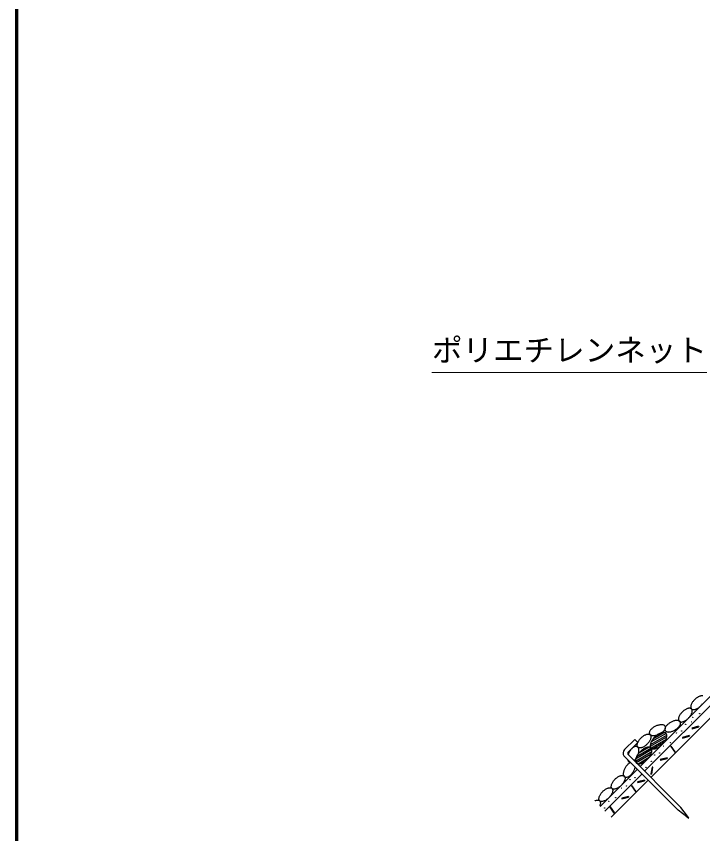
# Model space of a CAD drawing. Units: millimetres, scale not verified. Extents: x 200 to 8200, y 200 to 5825.
# Drawn here: x 200 to 1773, y 1902 to 3774 of the extents above; entities that cross this region are included whole.
import ezdxf
from ezdxf.enums import TextEntityAlignment as Align

# ---------------------------------------------------------------- set-up
doc = ezdxf.new("R2010")
doc.units = ezdxf.units.MM
doc.header["$LTSCALE"] = 20
for name, color, linetype, lineweight in [('C-STR', 7, 'Continuous', 25), ('C-STR-HTXT', 1, 'Continuous', 13), ('C-TTL', 2, 'Continuous', 70)]:
    doc.layers.add(name, color=color, linetype=linetype, lineweight=lineweight)
doc.styles.add('ＭＳ ゴシック', font='')
doc.styles.get('ＭＳ ゴシック').set_extended_font_data('MS Gothic')

msp = doc.modelspace()

# ---------------------------------------------------------------- linework, layer by layer
at = {"layer": 'C-STR'}
for p, q in [((1628.96, 2055.95), (1982.53, 2409.52)), ((1639.57, 2045.35), (1993.13, 2398.91)), ((1653.44, 2030.93), (2007.27, 2384.77)), ((1747.44, 2188.02), (1746.88, 2187.35)), ((1720.99, 2151.64), (1721.44, 2152.75)), ((1721.63, 2158.42), (1721.26, 2157.62)), ((1721.44, 2152.75), (1721.75, 2153.82)), ((1721.86, 2156.76), (1721.63, 2157.62)), ((1721.75, 2153.82), (1721.92, 2154.85)), ((1721.96, 2155.83), (1721.86, 2156.76)), ((1721.92, 2154.85), (1721.96, 2155.83)), ((1687.23, 2147.88), (1686.93, 2147.06)), ((1713.25, 2142.64), (1714.56, 2143.7)), ((1714.56, 2143.7), (1715.79, 2144.79)), ((1715.79, 2144.79), (1716.93, 2145.92)), ((1716.93, 2145.92), (1717.97, 2147.06)), ((1717.97, 2147.06), (1718.9, 2148.21)), ((1718.9, 2148.21), (1719.72, 2149.36)), ((1719.72, 2149.36), (1720.42, 2150.51)), ((1720.42, 2150.51), (1720.99, 2151.64)), ((1763.54, 2148.47), (1763.13, 2146.92)), ((1593.67, 2094.78), (1616.96, 2118.09)), ((1623.76, 2111.29), (1616.96, 2118.09)), ((1640.62, 2128.43), (1641.97, 2129.03)), ((1641.97, 2129.03), (1643.3, 2129.52)), ((1643.3, 2129.52), (1644.59, 2129.9)), ((1644.59, 2129.9), (1645.83, 2130.16)), ((1645.83, 2130.16), (1647.01, 2130.31)), ((1647.01, 2130.31), (1648.13, 2130.33)), ((1648.13, 2130.33), (1649.17, 2130.23)), ((1649.17, 2130.23), (1650.13, 2130.01)), ((1650.13, 2130.01), (1651, 2129.68)), ((1651.49, 2115.47), (1650.68, 2114.09)), ((1651, 2129.68), (1651.77, 2129.23)), ((1652.2, 2116.84), (1651.49, 2115.47)), ((1651.77, 2129.23), (1652.44, 2128.67)), ((1652.81, 2118.2), (1652.2, 2116.84)), ((1652.44, 2128.67), (1653, 2128)), ((1653.3, 2119.52), (1652.81, 2118.2)), ((1653, 2128), (1653.45, 2127.22)), ((1653.68, 2120.81), (1653.3, 2119.52)), ((1653.45, 2127.22), (1653.79, 2126.35)), ((1653.94, 2122.05), (1653.68, 2120.81)), ((1653.79, 2126.35), (1654.01, 2125.39)), ((1654.08, 2123.24), (1653.94, 2122.05)), ((1654.01, 2125.39), (1654.1, 2124.35)), ((1654.1, 2124.35), (1654.08, 2123.24)), ((1689.04, 2132.34), (1688.37, 2131.53)), ((1742.09, 2126.97), (1741.68, 2125.42)), ((1623.76, 2111.29), (1602.51, 2090.03)), ((1620.83, 2102.49), (1621.66, 2102.22)), ((1624.83, 2100.38), (1624.16, 2099.82)), ((1625.6, 2099.37), (1624.83, 2099.82)), ((1626.47, 2099.03), (1625.6, 2099.37)), ((1627.43, 2098.82), (1626.47, 2099.03)), ((1628.47, 2098.72), (1627.43, 2098.82)), ((1629.59, 2098.74), (1628.47, 2098.72)), ((1630.77, 2098.88), (1629.59, 2098.74)), ((1632.01, 2099.14), (1630.77, 2098.88)), ((1633.3, 2099.52), (1632.01, 2099.14)), ((1634.63, 2100.02), (1633.3, 2099.52)), ((1635.98, 2100.62), (1634.63, 2100.02)), ((1637.35, 2101.33), (1635.98, 2100.62)), ((1638.73, 2102.14), (1637.35, 2101.33)), ((1640.11, 2103.04), (1638.73, 2102.14)), ((1641.47, 2104.03), (1640.11, 2103.04)), ((1642.81, 2105.1), (1641.47, 2104.03)), ((1644.11, 2106.25), (1642.81, 2105.1)), ((1645.37, 2107.45), (1644.11, 2106.25)), ((1646.58, 2108.71), (1645.37, 2107.45)), ((1647.72, 2110.02), (1646.58, 2108.71)), ((1648.79, 2111.35), (1647.72, 2110.02)), ((1649.78, 2112.72), (1648.79, 2111.35)), ((1650.68, 2114.09), (1649.78, 2112.72)), ((1655.1, 2098.39), (1654.43, 2097.59)), ((1591.81, 2080.35), (1716.09, 1956.14)), ((1602.21, 2082.68), (1722.46, 1962.51)), ((1602.22, 2082.67), (1602.44, 2083.44)), ((1621.99, 2078.82), (1621.18, 2077.29)), ((1602.34, 2068.46), (1601.89, 2069.41)), ((1605.75, 2065.93), (1604.93, 2065.63)), ((1606.62, 2065.47), (1605.75, 2065.63)), ((1618.03, 2072.56), (1617.01, 2071.33)), ((1619.41, 2074.41), (1618.45, 2073.06)), ((1620.32, 2075.82), (1619.41, 2074.41)), ((1621.18, 2077.29), (1620.32, 2075.82)), ((1691.25, 2076.13), (1690.84, 2074.58)), ((1537.85, 1964.85), (1622.59, 2049.59)), ((1592.84, 2047.69), (1593.44, 2049.27)), ((1595.74, 2053.92), (1596.64, 2055.41)), ((1596.64, 2055.41), (1597.61, 2056.85)), ((1611.19, 2040.99), (1610.17, 2039.61)), ((1612.15, 2042.43), (1611.19, 2040.99)), ((1613.06, 2043.92), (1612.15, 2042.43)), ((1615.35, 2048.57), (1614.66, 2047)), ((1615.96, 2050.15), (1615.35, 2048.57)), ((1616.47, 2051.71), (1615.96, 2050.15)), ((1616.9, 2053.25), (1616.47, 2051.71)), ((1548.46, 1954.24), (1633.2, 2038.99)), ((1562.6, 1940.1), (1647.35, 2024.85)), ((1579.89, 2033.28), (1581.26, 2033.99)), ((1591.24, 2037.6), (1591.17, 2038.87)), ((1592.04, 2034.35), (1591.67, 2035.33)), ((1592.5, 2033.48), (1592.04, 2034.35)), ((1593.05, 2032.73), (1592.5, 2033.48)), ((1593.68, 2032.1), (1593.05, 2032.73)), ((1594.68, 2031.4), (1593.68, 2032.1)), ((1594.73, 2028.79), (1594.58, 2027.61)), ((1608.02, 2037.07), (1606.9, 2035.93)), ((1609.12, 2038.3), (1608.02, 2037.07)), ((1610.17, 2039.61), (1609.12, 2038.3)), ((1639.28, 2025.18), (1638.87, 2023.64)), ((1654.09, 2038.84), (1655.67, 2039.12)), ((1565.47, 2005.94), (1564.8, 2005.38)), ((1602.86, 1987.74), (1602.45, 1986.19)), ((1618.27, 1999.55), (1619.59, 1998.63)), ((1537.19, 1977.66), (1536.52, 1977.09)), ((1569.22, 1950.5), (1570.53, 1949.58)), ((1735.9, 1940.59), (1716.09, 1956.14)), ((1738.02, 1942.71), (1722.46, 1962.51)), ((1735.9, 1940.59), (1740.5, 1938.12)), ((1740.5, 1938.12), (1738.02, 1942.71))]:
    msp.add_line(p, q, dxfattribs=at)
at = {"layer": 'C-STR', "color": 3}
for p, q in [((1659.13, 2119.59), (1684.46, 2134.21)), ((1620.99, 2079.09), (1687.86, 2117.7)), ((1690, 2123.55), (1652.61, 2101.96)), ((1652.68, 2106.62), (1690.26, 2128.32)), ((1688.67, 2132.02), (1654.6, 2112.35)), ((1649.82, 2100.36), (1625.92, 2086.56)), ((1682.93, 2110.23), (1659.03, 2096.43)), ((1618.59, 2068.47), (1656.17, 2090.16)), ((1656.24, 2094.82), (1618.85, 2073.24)), ((1654.25, 2084.44), (1620.19, 2064.77)), ((1708.45, 2089.73), (1709.76, 2088.81)), ((1624.39, 2062.58), (1649.72, 2077.2)), ((1633.05, 2064.02), (1634.67, 2064.74))]:
    msp.add_line(p, q, dxfattribs=at)
at = {"layer": 'C-STR'}
for points in [[(1772.85, 2217.65), (1771.9, 2217.87), (1770.85, 2217.97), (1769.74, 2217.95), (1768.55, 2217.8), (1767.31, 2217.54), (1766.02, 2217.16), (1764.7, 2216.67), (1763.34, 2216.07), (1761.97, 2215.36), (1760.59, 2214.55), (1759.22, 2213.64), (1757.85, 2212.65), (1756.52, 2211.58), (1755.21, 2210.44), (1753.95, 2209.23), (1752.75, 2207.97), (1751.61, 2206.67), (1750.53, 2205.33), (1749.54, 2203.97), (1748.64, 2202.59), (1747.83, 2201.21), (1747.12, 2199.84), (1746.52, 2198.49), (1746.02, 2197.16), (1745.65, 2195.87), (1745.38, 2194.63), (1745.24, 2193.45), (1745.22, 2192.33), (1745.32, 2191.29), (1745.53, 2190.33), (1745.87, 2189.46), (1746.32, 2188.69), (1746.88, 2188.02), (1747.55, 2187.46), (1748.33, 2187.01), (1749.19, 2186.67), (1750.15, 2186.45), (1751.2, 2186.36), (1752.31, 2186.38), (1753.5, 2186.52), (1754.74, 2186.78), (1756.02, 2187.16), (1757.35, 2187.65), (1758.71, 2188.26), (1760.08, 2188.97), (1761.46, 2189.78), (1762.83, 2190.68), (1764.19, 2191.67), (1765.53, 2192.74), (1766.84, 2193.89), (1768.1, 2195.09), (1769.3, 2196.35), (1770.44, 2197.65), (1771.51, 2198.99), (1772.51, 2200.35)], [(1746.88, 2188.02), (1746.21, 2188.58), (1745.44, 2189.03), (1744.57, 2189.37), (1743.61, 2189.59), (1742.57, 2189.68), (1741.45, 2189.66), (1740.27, 2189.52), (1739.03, 2189.26), (1737.74, 2188.88), (1736.41, 2188.38), (1735.06, 2187.78), (1733.69, 2187.07), (1732.31, 2186.26), (1730.93, 2185.36), (1729.57, 2184.37), (1728.23, 2183.3), (1726.93, 2182.15), (1725.67, 2180.95), (1724.46, 2179.69), (1723.32, 2178.39), (1722.25, 2177.05), (1721.26, 2175.69), (1720.35, 2174.31), (1719.55, 2172.93), (1718.84, 2171.56), (1718.23, 2170.2), (1717.74, 2168.88), (1717.36, 2167.59), (1717.1, 2166.35), (1716.96, 2165.17), (1716.93, 2164.05), (1717.03, 2163.01), (1717.25, 2162.05), (1717.58, 2161.18), (1718.04, 2160.41), (1718.6, 2159.74), (1719.27, 2159.17), (1720.04, 2158.72), (1720.91, 2158.39), (1721.87, 2158.17), (1722.91, 2158.07), (1724.03, 2158.09), (1725.21, 2158.24), (1726.45, 2158.5), (1727.74, 2158.88), (1729.07, 2159.37), (1730.42, 2159.97), (1731.79, 2160.68), (1733.17, 2161.49), (1734.55, 2162.4), (1735.91, 2163.39), (1737.25, 2164.46), (1738.55, 2165.6), (1739.81, 2166.81), (1741.02, 2168.07), (1742.16, 2169.37), (1743.23, 2170.71), (1744.22, 2172.07), (1745.13, 2173.45), (1745.93, 2174.83), (1746.64, 2176.2), (1747.25, 2177.55), (1747.74, 2178.88), (1748.12, 2180.17), (1748.38, 2181.41), (1748.52, 2182.59), (1748.55, 2183.71), (1748.45, 2184.75), (1748.23, 2185.71), (1747.9, 2186.58), (1747.44, 2187.35)], [(1713.99, 2161.64), (1712.65, 2161.61), (1711.24, 2161.48), (1709.78, 2161.25), (1708.27, 2160.92), (1706.73, 2160.49), (1705.16, 2159.98), (1703.59, 2159.37), (1702.02, 2158.68), (1700.47, 2157.92), (1698.94, 2157.08), (1697.45, 2156.17), (1696.01, 2155.21), (1694.63, 2154.19), (1693.32, 2153.13), (1692.09, 2152.04), (1690.95, 2150.92), (1689.91, 2149.78), (1688.97, 2148.62), (1688.16, 2147.47), (1687.46, 2146.32), (1686.88, 2145.19), (1686.44, 2144.09), (1686.13, 2143.01), (1685.95, 2141.98), (1685.91, 2141), (1686.01, 2140.07), (1686.25, 2139.21), (1686.62, 2138.42), (1687.12, 2137.7), (1687.75, 2137.06), (1688.5, 2136.52), (1689.37, 2136.06), (1690.35, 2135.69), (1691.44, 2135.43), (1692.62, 2135.26), (1693.88, 2135.19), (1695.23, 2135.22), (1696.64, 2135.35), (1698.1, 2135.59), (1699.61, 2135.92), (1701.15, 2136.34), (1702.71, 2136.86), (1704.29, 2137.46), (1705.85, 2138.15), (1707.41, 2138.92), (1708.94, 2139.76), (1710.43, 2140.66), (1711.87, 2141.62), (1713.25, 2142.64)], [(1721.26, 2158.42), (1720.76, 2159.13), (1720.13, 2159.77), (1719.37, 2160.32), (1718.5, 2160.78), (1717.52, 2161.14), (1716.44, 2161.41), (1715.26, 2161.58), (1713.99, 2161.64)], [(1686.93, 2147.88), (1686.5, 2148.64), (1685.92, 2149.33), (1685.22, 2149.94), (1684.39, 2150.47), (1683.45, 2150.92), (1682.39, 2151.28), (1681.23, 2151.55), (1679.98, 2151.73), (1678.64, 2151.82), (1677.22, 2151.81), (1675.74, 2151.7), (1674.21, 2151.51), (1672.64, 2151.22), (1671.03, 2150.84), (1669.42, 2150.37), (1667.79, 2149.82), (1666.18, 2149.2), (1664.58, 2148.49), (1663.02, 2147.72), (1661.5, 2146.89), (1660.03, 2146), (1658.64, 2145.06), (1657.32, 2144.07), (1656.08, 2143.05), (1654.95, 2142.01), (1653.92, 2140.94), (1653, 2139.86), (1652.2, 2138.78), (1651.53, 2137.7), (1651, 2136.64), (1650.59, 2135.6), (1650.33, 2134.59), (1650.2, 2133.61), (1650.22, 2132.68), (1650.38, 2131.8), (1650.68, 2130.98), (1651.12, 2130.22), (1651.69, 2129.53), (1652.39, 2128.92), (1653.22, 2128.39), (1654.16, 2127.94), (1655.22, 2127.58), (1656.38, 2127.31), (1657.64, 2127.13), (1658.98, 2127.04), (1660.39, 2127.05), (1661.87, 2127.16), (1663.4, 2127.35), (1664.98, 2127.64), (1666.58, 2128.02), (1668.2, 2128.49), (1669.82, 2129.04), (1671.44, 2129.66), (1673.03, 2130.37), (1674.6, 2131.14), (1676.12, 2131.97), (1677.58, 2132.86), (1678.98, 2133.8), (1680.3, 2134.79), (1681.53, 2135.81), (1682.67, 2136.85), (1683.7, 2137.92), (1684.61, 2139), (1685.41, 2140.08), (1686.08, 2141.16), (1686.62, 2142.22), (1687.02, 2143.26), (1687.29, 2144.27), (1687.41, 2145.25), (1687.39, 2146.18), (1687.23, 2147.06)], [(1763.13, 2148.47), (1747.68, 2144.33), (1748.09, 2142.78), (1763.54, 2146.92)], [(1622.81, 2102.69), (1622.59, 2103.65), (1622.49, 2104.69), (1622.52, 2105.81), (1622.66, 2106.99), (1622.92, 2108.23), (1623.3, 2109.52), (1623.79, 2110.85), (1624.4, 2112.2), (1625.1, 2113.58), (1625.91, 2114.96), (1626.82, 2116.33), (1627.81, 2117.69), (1628.88, 2119.03), (1630.02, 2120.33), (1631.23, 2121.59), (1632.49, 2122.8), (1633.79, 2123.94), (1635.13, 2125.01), (1636.49, 2126)], [(1636.49, 2126), (1637.87, 2126.91), (1639.25, 2127.72), (1640.62, 2128.43)], [(1741.68, 2126.97), (1726.22, 2122.83), (1726.64, 2121.28), (1742.09, 2125.42)], [(1606.82, 2092.82), (1607.76, 2094.22), (1608.74, 2095.54), (1609.76, 2096.77)], [(1609.63, 2096.58), (1610.67, 2097.72), (1611.72, 2098.76), (1612.79, 2099.69), (1613.86, 2100.5), (1614.93, 2101.18), (1615.99, 2101.74), (1617.03, 2102.16), (1618.04, 2102.45)], [(1618.04, 2102.45), (1619.01, 2102.6), (1619.95, 2102.62), (1620.83, 2102.49)], [(1621.66, 2102.22), (1622.43, 2101.82), (1623.13, 2101.29), (1623.75, 2100.62), (1624.3, 2099.83), (1624.77, 2098.92), (1625.15, 2097.9), (1625.45, 2096.78), (1625.65, 2095.56), (1625.76, 2094.26), (1625.78, 2092.88), (1625.71, 2091.43), (1625.54, 2089.92), (1625.29, 2088.38), (1624.94, 2086.8), (1624.51, 2085.19), (1623.99, 2083.58), (1623.4, 2081.98), (1622.73, 2080.39), (1621.99, 2078.82)], [(1624.16, 2100.38), (1623.59, 2101.05), (1623.14, 2101.82), (1622.81, 2102.69)], [(1709.76, 2089.73), (1700.59, 2102.83), (1699.28, 2101.92), (1708.45, 2088.81)], [(1602.44, 2083.44), (1602.99, 2085.07), (1603.62, 2086.68), (1604.32, 2088.28), (1605.09, 2089.84)], [(1605.09, 2089.84), (1605.93, 2091.36), (1606.82, 2092.82)], [(1597.61, 2056.85), (1598.62, 2058.23), (1599.68, 2059.54), (1600.77, 2060.77), (1601.9, 2061.91), (1603.04, 2062.95)], [(1601.89, 2069.41), (1601.53, 2070.47), (1601.48, 2070.69)], [(1603.49, 2066.93), (1602.87, 2067.64), (1602.34, 2068.46)], [(1603.04, 2062.95), (1604.19, 2063.88), (1605.34, 2064.7), (1606.49, 2065.4), (1606.62, 2065.47)], [(1604.93, 2065.93), (1604.17, 2066.36), (1603.49, 2066.93)], [(1617.01, 2071.33), (1615.96, 2070.19), (1615.32, 2069.58)], [(1690.84, 2076.13), (1675.38, 2071.99), (1675.8, 2070.44), (1691.25, 2074.58)], [(1591.17, 2038.87), (1591.2, 2040.21), (1591.34, 2041.62), (1591.57, 2043.08), (1591.9, 2044.59)], [(1591.9, 2044.59), (1592.32, 2046.13), (1592.84, 2047.69)], [(1593.44, 2049.27), (1594.13, 2050.84), (1594.9, 2052.39), (1595.74, 2053.92)], [(1614.66, 2047), (1613.9, 2045.45), (1613.06, 2043.92)], [(1617.25, 2054.93), (1617.23, 2054.76), (1616.9, 2053.25)], [(1655.67, 2038.84), (1658.45, 2054.6), (1656.87, 2054.88), (1654.09, 2039.12)], [(1564.8, 2005.94), (1564.24, 2006.61), (1563.79, 2007.38), (1563.45, 2008.25), (1563.24, 2009.21), (1563.14, 2010.25), (1563.16, 2011.37), (1563.3, 2012.55), (1563.57, 2013.79), (1563.94, 2015.08), (1564.44, 2016.41), (1565.04, 2017.76), (1565.75, 2019.13), (1566.56, 2020.51), (1567.46, 2021.89), (1568.45, 2023.25), (1569.53, 2024.59), (1570.67, 2025.89), (1571.87, 2027.15), (1573.13, 2028.36), (1574.44, 2029.5), (1575.77, 2030.57), (1577.14, 2031.56), (1578.51, 2032.47), (1579.89, 2033.28)], [(1594.58, 2027.61), (1594.32, 2026.37), (1593.94, 2025.08), (1593.45, 2023.76), (1592.85, 2022.4), (1592.14, 2021.03), (1591.33, 2019.65), (1590.43, 2018.27), (1589.43, 2016.91), (1588.36, 2015.57), (1587.22, 2014.27), (1586.02, 2013.01), (1584.76, 2011.81), (1583.45, 2010.66), (1582.11, 2009.59), (1580.75, 2008.6), (1579.38, 2007.7), (1578, 2006.89), (1576.63, 2006.18), (1575.27, 2005.57), (1573.94, 2005.08), (1572.66, 2004.7), (1571.42, 2004.44), (1570.23, 2004.3), (1569.12, 2004.28), (1568.07, 2004.37), (1567.11, 2004.59), (1566.25, 2004.93), (1565.47, 2005.38)], [(1581.26, 2033.99), (1582.62, 2034.59), (1583.94, 2035.08), (1585.23, 2035.46), (1586.47, 2035.72), (1587.66, 2035.87), (1588.77, 2035.89), (1589.82, 2035.79), (1590.77, 2035.57), (1591.64, 2035.24), (1592.42, 2034.79), (1593.09, 2034.22), (1593.65, 2033.55), (1594.1, 2032.78), (1594.43, 2031.91), (1594.65, 2030.95), (1594.75, 2029.91), (1594.73, 2028.79)], [(1591.67, 2035.33), (1591.41, 2036.42), (1591.24, 2037.6)], [(1597.96, 2030.93), (1596.98, 2030.9), (1596.05, 2030.99), (1595.19, 2031.23)], [(1606.9, 2035.93), (1605.76, 2034.89), (1604.6, 2033.96), (1603.45, 2033.14), (1602.3, 2032.44), (1601.17, 2031.86), (1600.07, 2031.42), (1598.99, 2031.11), (1597.96, 2030.93)], [(1638.87, 2025.18), (1623.41, 2021.04), (1623.83, 2019.5), (1639.28, 2023.64)], [(1536.52, 1977.66), (1535.96, 1978.33), (1535.5, 1979.1), (1535.17, 1979.97), (1534.95, 1980.93), (1534.85, 1981.97), (1534.88, 1983.09), (1535.02, 1984.27), (1535.28, 1985.51), (1535.66, 1986.8), (1536.15, 1988.12), (1536.76, 1989.48), (1537.47, 1990.85), (1538.27, 1992.23), (1539.18, 1993.61), (1540.17, 1994.97), (1541.24, 1996.31), (1542.38, 1997.61), (1543.59, 1998.87), (1544.85, 2000.07), (1546.15, 2001.22), (1547.49, 2002.29), (1548.85, 2003.28), (1550.23, 2004.18), (1551.61, 2004.99), (1552.98, 2005.7), (1554.33, 2006.3), (1555.66, 2006.8), (1556.95, 2007.18), (1558.19, 2007.44), (1559.37, 2007.58), (1560.49, 2007.6), (1561.53, 2007.51), (1562.49, 2007.29), (1563.36, 2006.95), (1564.13, 2006.5), (1564.8, 2005.94), (1565.36, 2005.27), (1565.82, 2004.5), (1566.15, 2003.63), (1566.37, 2002.67), (1566.47, 2001.63), (1566.44, 2000.51), (1566.3, 1999.33), (1566.04, 1998.09), (1565.66, 1996.8), (1565.17, 1995.47), (1564.56, 1994.12), (1563.85, 1992.75), (1563.05, 1991.37), (1562.14, 1989.99), (1561.15, 1988.63), (1560.08, 1987.29), (1558.94, 1985.99), (1557.73, 1984.73), (1556.47, 1983.52), (1555.17, 1982.38), (1553.83, 1981.31), (1552.47, 1980.32), (1551.09, 1979.41), (1549.71, 1978.6), (1548.34, 1977.89), (1546.99, 1977.29), (1545.66, 1976.8), (1544.37, 1976.42), (1543.13, 1976.16), (1541.95, 1976.01), (1540.83, 1975.99), (1539.79, 1976.09), (1538.83, 1976.31), (1537.96, 1976.64), (1537.19, 1977.09)], [(1619.59, 1999.55), (1610.41, 2012.66), (1609.1, 2011.74), (1618.27, 1998.63)], [(1602.45, 1987.74), (1586.99, 1983.6), (1587.41, 1982.05), (1602.86, 1986.19)], [(1525.1, 1977.61), (1526.47, 1978.19), (1527.81, 1978.65), (1529.11, 1979), (1530.35, 1979.22), (1531.53, 1979.32), (1532.64, 1979.29), (1533.67, 1979.14), (1534.61, 1978.87), (1535.45, 1978.47), (1536.19, 1977.96), (1536.82, 1977.33), (1537.33, 1976.59), (1537.73, 1975.75), (1538, 1974.81), (1538.16, 1973.78), (1538.18, 1972.67), (1538.08, 1971.49), (1537.86, 1970.25), (1537.52, 1968.95), (1537.05, 1967.61), (1536.47, 1966.24)], [(1570.53, 1950.5), (1561.36, 1963.6), (1560.05, 1962.69), (1569.22, 1949.58)]]:
    msp.add_lwpolyline(points, dxfattribs=at)
at = {"layer": 'C-STR', "color": 3}
for points in [[(1688.37, 2132.34), (1687.57, 2133.01), (1686.64, 2133.55), (1685.59, 2133.95), (1684.44, 2134.21), (1683.19, 2134.33), (1681.85, 2134.3), (1680.43, 2134.13), (1678.94, 2133.82), (1677.4, 2133.36), (1675.81, 2132.77), (1674.18, 2132.05), (1672.54, 2131.2), (1670.88, 2130.23), (1669.23, 2129.14), (1667.59, 2127.95), (1665.99, 2126.67), (1664.42, 2125.3), (1662.91, 2123.85), (1661.47, 2122.34), (1660.1, 2120.77), (1658.81, 2119.17), (1657.62, 2117.53), (1656.54, 2115.88), (1655.56, 2114.23), (1654.71, 2112.58), (1653.99, 2110.96), (1653.4, 2109.36), (1652.94, 2107.82), (1652.63, 2106.33), (1652.46, 2104.91), (1652.43, 2103.57), (1652.55, 2102.32), (1652.81, 2101.17), (1653.21, 2100.13), (1653.75, 2099.2), (1654.43, 2098.39), (1655.23, 2097.72), (1656.16, 2097.18), (1657.2, 2096.78), (1658.35, 2096.52), (1659.6, 2096.4), (1660.94, 2096.43), (1662.36, 2096.6), (1663.85, 2096.91), (1665.4, 2097.36), (1666.99, 2097.96), (1668.62, 2098.68), (1670.26, 2099.53), (1671.92, 2100.5), (1673.57, 2101.59), (1675.2, 2102.78), (1676.81, 2104.06), (1678.37, 2105.43), (1679.88, 2106.88), (1681.33, 2108.39), (1682.7, 2109.96), (1683.99, 2111.56), (1685.18, 2113.2), (1686.26, 2114.85), (1687.23, 2116.5), (1688.08, 2118.15), (1688.81, 2119.77), (1689.4, 2121.36), (1689.85, 2122.91), (1690.17, 2124.4), (1690.34, 2125.82), (1690.37, 2127.16), (1690.25, 2128.41), (1689.99, 2129.56), (1689.58, 2130.6), (1689.04, 2131.53)], [(1654.43, 2098.39), (1653.62, 2099.07), (1652.7, 2099.61), (1651.65, 2100.01), (1650.5, 2100.27), (1649.25, 2100.39), (1647.91, 2100.36), (1646.49, 2100.19), (1645, 2099.88), (1643.46, 2099.42), (1641.87, 2098.83), (1640.24, 2098.11), (1638.59, 2097.26), (1636.94, 2096.29), (1635.29, 2095.2), (1633.65, 2094.01)], [(1634.67, 2064.74), (1636.32, 2065.59), (1637.98, 2066.56), (1639.63, 2067.65), (1641.26, 2068.84), (1642.87, 2070.12), (1644.43, 2071.49), (1645.94, 2072.94), (1647.39, 2074.45), (1648.76, 2076.01), (1650.05, 2077.62), (1651.24, 2079.25), (1652.32, 2080.91), (1653.29, 2082.56), (1654.14, 2084.21), (1654.87, 2085.83), (1655.46, 2087.42), (1655.91, 2088.97), (1656.23, 2090.46), (1656.4, 2091.88), (1656.42, 2093.22), (1656.31, 2094.47), (1656.05, 2095.62), (1655.64, 2096.66), (1655.1, 2097.59)], [(1633.65, 2094.01), (1632.05, 2092.73), (1630.48, 2091.36), (1628.97, 2089.91), (1627.53, 2088.4), (1626.15, 2086.83), (1624.87, 2085.23), (1623.68, 2083.59), (1622.6, 2081.94), (1621.62, 2080.29), (1620.77, 2078.64), (1620.05, 2077.02), (1619.46, 2075.42), (1619, 2073.88), (1618.69, 2072.39), (1618.52, 2070.97), (1618.49, 2069.63), (1618.61, 2068.38), (1618.87, 2067.23), (1619.27, 2066.18), (1619.81, 2065.26), (1620.49, 2064.45), (1621.29, 2063.78), (1622.22, 2063.24), (1623.26, 2062.84), (1624.41, 2062.57), (1625.66, 2062.46), (1627, 2062.48), (1628.42, 2062.66), (1629.91, 2062.97), (1631.46, 2063.42), (1633.05, 2064.02)]]:
    msp.add_lwpolyline(points, dxfattribs=at)
at = {"layer": 'C-STR'}
for centre in [(1765.49, 2177.36), (1733.62, 2152.89), (1746.55, 2158.41), (1749.79, 2169.06), (1724.2, 2137.47), (1712.78, 2132.62), (1683.41, 2102.68), (1699.12, 2110.98), (1662.57, 2082.41), (1673.99, 2087.27), (1654.87, 2068.12), (1642.55, 2054.41), (1606, 2025.84), (1617.42, 2030.7), (1586.68, 2006.58), (1598.1, 2011.44), (1573.02, 1984.95), (1557.31, 1976.65), (1547.89, 1961.24)]:
    msp.add_circle(centre, 0.3, dxfattribs=at)
for centre, radius, start, end in [((1602.35, 2086.33), 12.12, 135.76262, 209.53793), ((1605.75, 2086.22), 5, 130.3409, 225.01704)]:
    msp.add_arc(centre, radius, start, end, dxfattribs=at)
at = {"layer": 'C-STR-HTXT'}
msp.add_line((1152.21, 2958.8), (1782.21, 2958.8), dxfattribs=at)
at = {"layer": 'C-TTL'}
msp.add_lwpolyline([(200, 200), (8200, 200), (8200, 5740), (200, 5740)], close=True, dxfattribs=at)

# ---------------------------------------------------------------- texts
at = {"layer": 'C-STR-HTXT', "color": 7, "style": 'ＭＳ ゴシック'}
msp.add_text('ポリエチレンネット', height=51.32, dxfattribs=at).set_placement((1152.21, 2968.8), align=Align.BOTTOM_LEFT)

doc.saveas('drawing.dxf')
